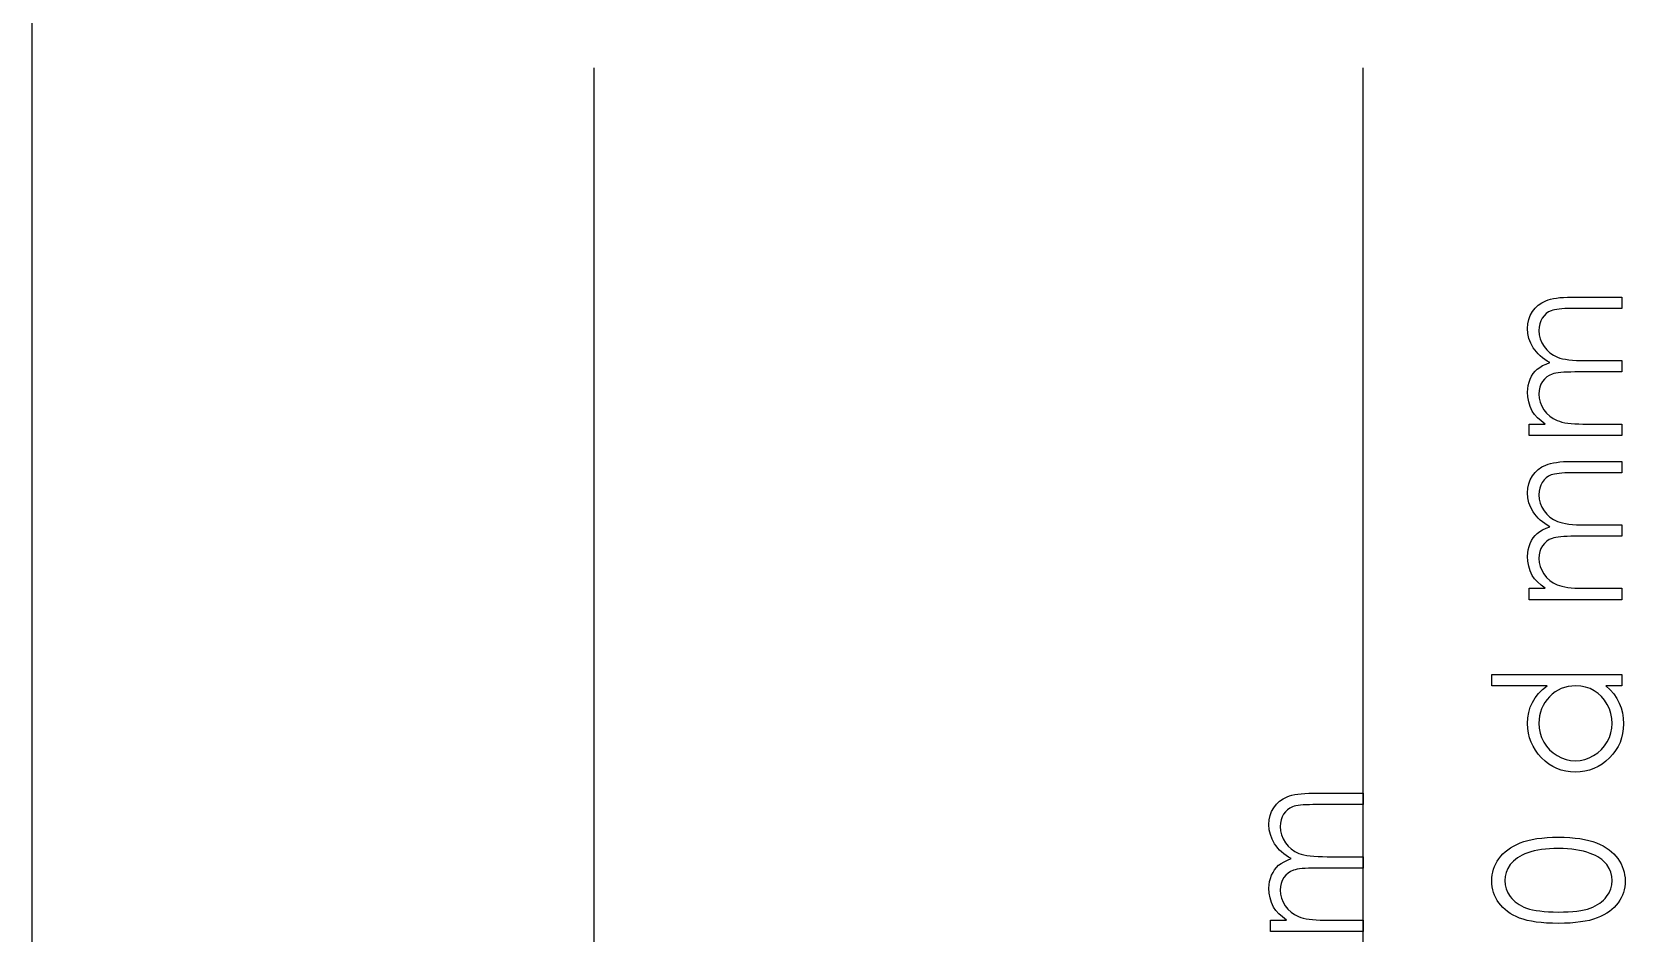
# Model space of a CAD drawing. Header units: millimetres. Extents: x -512 to -50, y 143 to 454.
# Drawn here: x -436.97 to -399.3, y 272.79 to 294.1 of the extents above; entities that cross this region are included whole.
import ezdxf

# ---------------------------------------------------------------- set-up
doc = ezdxf.new("R2010")
doc.units = ezdxf.units.MM

msp = doc.modelspace()

# ---------------------------------------------------------------- linework, layer by layer
at = {"color": 7, "linetype": 'Continuous', "lineweight": 25}
msp.add_line((-436.971, 335.946), (-436.971, 142.946), dxfattribs=at)
at = {"color": 7, "linetype": 'Continuous'}
for p, q in [((-423.672, 164.056), (-423.672, 293.248)), ((-405.491, 164.056), (-405.491, 293.248))]:
    msp.add_line(p, q, dxfattribs=at)
at = {"color": 7, "linetype": 'Continuous', "flags": 128}
for points in [[(-401.568, 284.556), (-401.568, 284.825), (-401.568, 284.825), (-401.187, 284.825), (-401.187, 284.825), (-401.286, 284.899), (-401.37, 284.975), (-401.439, 285.051), (-401.495, 285.129), (-401.495, 285.129), (-401.544, 285.238), (-401.579, 285.35), (-401.599, 285.464), (-401.607, 285.581), (-401.607, 285.581), (-401.602, 285.66), (-401.591, 285.737), (-401.571, 285.812), (-401.543, 285.885), (-401.509, 285.954), (-401.47, 286.016), (-401.426, 286.072), (-401.376, 286.121), (-401.319, 286.164), (-401.249, 286.206), (-401.169, 286.244), (-401.077, 286.279), (-401.077, 286.279), (-401.14, 286.315), (-401.199, 286.353), (-401.254, 286.394), (-401.305, 286.437), (-401.353, 286.482), (-401.397, 286.529), (-401.436, 286.578), (-401.472, 286.63), (-401.531, 286.737), (-401.573, 286.848), (-401.598, 286.963), (-401.607, 287.083), (-401.607, 287.083), (-401.599, 287.193), (-401.578, 287.296), (-401.543, 287.393), (-401.493, 287.483), (-401.43, 287.564), (-401.357, 287.634), (-401.271, 287.693), (-401.175, 287.741), (-401.121, 287.761), (-401.06, 287.777), (-400.993, 287.792), (-400.92, 287.804), (-400.84, 287.813), (-400.754, 287.82), (-400.662, 287.824), (-400.563, 287.825), (-400.563, 287.825), (-399.376, 287.825), (-399.376, 287.825), (-399.376, 287.556), (-399.376, 287.556), (-400.564, 287.556), (-400.564, 287.556), (-400.649, 287.555), (-400.726, 287.553), (-400.796, 287.548), (-400.86, 287.543), (-400.917, 287.536), (-400.967, 287.527), (-401.01, 287.517), (-401.046, 287.505), (-401.109, 287.475), (-401.165, 287.436), (-401.214, 287.387), (-401.257, 287.33), (-401.292, 287.266), (-401.317, 287.195), (-401.333, 287.119), (-401.337, 287.036), (-401.337, 287.036), (-401.33, 286.934), (-401.307, 286.838), (-401.269, 286.744), (-401.217, 286.656), (-401.152, 286.576), (-401.077, 286.507), (-400.992, 286.45), (-400.897, 286.404), (-400.843, 286.386), (-400.78, 286.369), (-400.709, 286.356), (-400.629, 286.345), (-400.542, 286.336), (-400.446, 286.33), (-400.342, 286.326), (-400.229, 286.325), (-400.229, 286.325), (-399.376, 286.325), (-399.376, 286.325), (-399.376, 286.056), (-399.376, 286.056), (-400.491, 286.056), (-400.491, 286.056), (-400.585, 286.055), (-400.672, 286.053), (-400.751, 286.048), (-400.822, 286.043), (-400.885, 286.036), (-400.939, 286.027), (-400.987, 286.017), (-401.026, 286.005), (-401.093, 285.976), (-401.153, 285.937), (-401.206, 285.888), (-401.253, 285.83), (-401.29, 285.765), (-401.316, 285.694), (-401.332, 285.617), (-401.337, 285.534), (-401.337, 285.534), (-401.33, 285.437), (-401.308, 285.342), (-401.271, 285.251), (-401.22, 285.163), (-401.156, 285.083), (-401.083, 285.013), (-400.999, 284.955), (-400.905, 284.908), (-400.852, 284.889), (-400.793, 284.872), (-400.727, 284.857), (-400.654, 284.846), (-400.575, 284.836), (-400.489, 284.83), (-400.397, 284.826), (-400.298, 284.825), (-400.298, 284.825), (-399.376, 284.825), (-399.376, 284.825), (-399.376, 284.556), (-399.376, 284.556), (-401.568, 284.556)], [(-401.568, 280.671), (-401.568, 280.94), (-401.568, 280.94), (-401.187, 280.94), (-401.187, 280.94), (-401.286, 281.015), (-401.37, 281.091), (-401.439, 281.167), (-401.495, 281.244), (-401.495, 281.244), (-401.544, 281.353), (-401.579, 281.465), (-401.599, 281.579), (-401.607, 281.696), (-401.607, 281.696), (-401.602, 281.776), (-401.591, 281.853), (-401.571, 281.928), (-401.543, 282), (-401.509, 282.07), (-401.47, 282.131), (-401.426, 282.187), (-401.376, 282.236), (-401.319, 282.28), (-401.249, 282.321), (-401.169, 282.359), (-401.077, 282.394), (-401.077, 282.394), (-401.14, 282.43), (-401.199, 282.469), (-401.254, 282.509), (-401.305, 282.552), (-401.353, 282.597), (-401.397, 282.644), (-401.436, 282.693), (-401.472, 282.745), (-401.531, 282.852), (-401.573, 282.964), (-401.598, 283.079), (-401.607, 283.198), (-401.607, 283.198), (-401.599, 283.308), (-401.578, 283.411), (-401.543, 283.508), (-401.493, 283.598), (-401.43, 283.679), (-401.357, 283.75), (-401.271, 283.809), (-401.175, 283.856), (-401.121, 283.876), (-401.06, 283.893), (-400.993, 283.907), (-400.92, 283.919), (-400.84, 283.928), (-400.754, 283.935), (-400.662, 283.939), (-400.563, 283.94), (-400.563, 283.94), (-399.376, 283.94), (-399.376, 283.94), (-399.376, 283.671), (-399.376, 283.671), (-400.564, 283.671), (-400.564, 283.671), (-400.649, 283.67), (-400.726, 283.668), (-400.796, 283.664), (-400.86, 283.658), (-400.917, 283.651), (-400.967, 283.642), (-401.01, 283.632), (-401.046, 283.62), (-401.109, 283.59), (-401.165, 283.551), (-401.214, 283.503), (-401.257, 283.446), (-401.292, 283.381), (-401.317, 283.311), (-401.333, 283.234), (-401.337, 283.151), (-401.337, 283.151), (-401.33, 283.05), (-401.307, 282.953), (-401.269, 282.86), (-401.217, 282.771), (-401.152, 282.691), (-401.077, 282.622), (-400.992, 282.565), (-400.897, 282.52), (-400.843, 282.501), (-400.78, 282.485), (-400.709, 282.472), (-400.629, 282.46), (-400.542, 282.452), (-400.446, 282.445), (-400.342, 282.442), (-400.229, 282.44), (-400.229, 282.44), (-399.376, 282.44), (-399.376, 282.44), (-399.376, 282.171), (-399.376, 282.171), (-400.491, 282.171), (-400.491, 282.171), (-400.585, 282.17), (-400.672, 282.168), (-400.751, 282.164), (-400.822, 282.158), (-400.885, 282.151), (-400.939, 282.143), (-400.987, 282.133), (-401.026, 282.121), (-401.093, 282.091), (-401.153, 282.052), (-401.206, 282.003), (-401.253, 281.946), (-401.29, 281.881), (-401.316, 281.809), (-401.332, 281.732), (-401.337, 281.649), (-401.337, 281.649), (-401.33, 281.552), (-401.308, 281.458), (-401.271, 281.366), (-401.22, 281.279), (-401.156, 281.198), (-401.083, 281.128), (-400.999, 281.07), (-400.905, 281.023), (-400.852, 281.004), (-400.793, 280.987), (-400.727, 280.973), (-400.654, 280.961), (-400.575, 280.952), (-400.489, 280.946), (-400.397, 280.942), (-400.298, 280.94), (-400.298, 280.94), (-399.376, 280.94), (-399.376, 280.94), (-399.376, 280.671), (-399.376, 280.671), (-401.568, 280.671)], [(-402.452, 278.902), (-399.376, 278.902), (-399.376, 278.902), (-399.376, 278.633), (-399.376, 278.633), (-399.755, 278.633), (-399.755, 278.633), (-399.654, 278.539), (-399.567, 278.442), (-399.495, 278.337), (-399.438, 278.228), (-399.394, 278.113), (-399.363, 277.993), (-399.343, 277.868), (-399.337, 277.737), (-399.337, 277.737), (-399.343, 277.621), (-399.358, 277.509), (-399.384, 277.402), (-399.42, 277.298), (-399.467, 277.2), (-399.524, 277.105), (-399.592, 277.015), (-399.67, 276.929), (-399.755, 276.85), (-399.845, 276.782), (-399.939, 276.725), (-400.038, 276.678), (-400.141, 276.641), (-400.249, 276.615), (-400.361, 276.6), (-400.478, 276.594), (-400.478, 276.594), (-400.592, 276.6), (-400.703, 276.615), (-400.808, 276.642), (-400.911, 276.679), (-401.008, 276.726), (-401.101, 276.784), (-401.191, 276.853), (-401.275, 276.932), (-401.353, 277.018), (-401.42, 277.11), (-401.477, 277.205), (-401.524, 277.304), (-401.56, 277.408), (-401.586, 277.517), (-401.601, 277.629), (-401.607, 277.746), (-401.607, 277.746), (-401.599, 277.88), (-401.578, 278.007), (-401.542, 278.128), (-401.491, 278.242), (-401.426, 278.35), (-401.346, 278.451), (-401.252, 278.545), (-401.144, 278.633), (-401.144, 278.633), (-402.453, 278.633), (-402.453, 278.633), (-402.453, 278.902)], [(-401.337, 277.749), (-401.33, 277.631), (-401.309, 277.518), (-401.274, 277.41), (-401.224, 277.306), (-401.162, 277.21), (-401.089, 277.124), (-401.003, 277.048), (-400.907, 276.983), (-400.804, 276.931), (-400.697, 276.893), (-400.587, 276.871), (-400.475, 276.863), (-400.475, 276.863), (-400.363, 276.871), (-400.254, 276.893), (-400.147, 276.931), (-400.043, 276.984), (-399.945, 277.05), (-399.859, 277.126), (-399.784, 277.213), (-399.721, 277.309), (-399.671, 277.413), (-399.635, 277.521), (-399.614, 277.632), (-399.607, 277.747), (-399.607, 277.747), (-399.614, 277.863), (-399.635, 277.977), (-399.671, 278.087), (-399.721, 278.194), (-399.783, 278.293), (-399.855, 278.381), (-399.936, 278.455), (-400.029, 278.518), (-400.129, 278.568), (-400.236, 278.604), (-400.348, 278.625), (-400.467, 278.633), (-400.467, 278.633), (-400.558, 278.628), (-400.645, 278.616), (-400.729, 278.597), (-400.808, 278.569), (-400.884, 278.533), (-400.956, 278.489), (-401.024, 278.437), (-401.088, 278.377), (-401.146, 278.312), (-401.197, 278.243), (-401.24, 278.169), (-401.275, 278.093), (-401.302, 278.012), (-401.322, 277.928), (-401.334, 277.841), (-401.337, 277.749)], [(-407.683, 272.825), (-407.683, 273.094), (-407.683, 273.094), (-407.302, 273.094), (-407.302, 273.094), (-407.401, 273.169), (-407.485, 273.244), (-407.555, 273.321), (-407.611, 273.398), (-407.611, 273.398), (-407.659, 273.507), (-407.694, 273.619), (-407.715, 273.733), (-407.722, 273.85), (-407.722, 273.85), (-407.718, 273.929), (-407.706, 274.006), (-407.686, 274.082), (-407.659, 274.154), (-407.625, 274.223), (-407.586, 274.285), (-407.541, 274.341), (-407.492, 274.39), (-407.434, 274.434), (-407.364, 274.475), (-407.284, 274.513), (-407.192, 274.548), (-407.192, 274.548), (-407.256, 274.584), (-407.314, 274.622), (-407.37, 274.663), (-407.421, 274.706), (-407.468, 274.751), (-407.512, 274.798), (-407.552, 274.847), (-407.587, 274.899), (-407.646, 275.006), (-407.688, 275.118), (-407.714, 275.232), (-407.722, 275.352), (-407.722, 275.352), (-407.715, 275.462), (-407.694, 275.565), (-407.658, 275.662), (-407.608, 275.752), (-407.546, 275.833), (-407.472, 275.904), (-407.387, 275.963), (-407.29, 276.01), (-407.236, 276.03), (-407.176, 276.047), (-407.108, 276.061), (-407.035, 276.073), (-406.956, 276.082), (-406.87, 276.089), (-406.777, 276.093), (-406.679, 276.094), (-406.679, 276.094), (-405.491, 276.094), (-405.491, 276.094), (-405.491, 275.825), (-405.491, 275.825), (-406.68, 275.825), (-406.68, 275.825), (-406.764, 275.824), (-406.842, 275.822), (-406.912, 275.818), (-406.976, 275.812), (-407.033, 275.805), (-407.083, 275.796), (-407.126, 275.786), (-407.162, 275.774), (-407.224, 275.744), (-407.28, 275.705), (-407.33, 275.657), (-407.373, 275.6), (-407.408, 275.535), (-407.433, 275.464), (-407.448, 275.388), (-407.453, 275.305), (-407.453, 275.305), (-407.445, 275.204), (-407.423, 275.107), (-407.385, 275.014), (-407.333, 274.925), (-407.268, 274.845), (-407.192, 274.776), (-407.107, 274.719), (-407.012, 274.673), (-406.958, 274.655), (-406.896, 274.639), (-406.825, 274.625), (-406.745, 274.614), (-406.658, 274.606), (-406.561, 274.599), (-406.457, 274.595), (-406.344, 274.594), (-406.344, 274.594), (-405.491, 274.594), (-405.491, 274.594), (-405.491, 274.325), (-405.491, 274.325), (-406.606, 274.325), (-406.606, 274.325), (-406.7, 274.324), (-406.787, 274.322), (-406.866, 274.318), (-406.937, 274.312), (-407, 274.305), (-407.055, 274.297), (-407.102, 274.286), (-407.141, 274.274), (-407.209, 274.245), (-407.269, 274.206), (-407.322, 274.157), (-407.368, 274.1), (-407.405, 274.035), (-407.432, 273.963), (-407.447, 273.886), (-407.453, 273.803), (-407.453, 273.803), (-407.445, 273.706), (-407.423, 273.612), (-407.387, 273.52), (-407.336, 273.433), (-407.272, 273.352), (-407.198, 273.282), (-407.114, 273.224), (-407.021, 273.177), (-406.968, 273.158), (-406.908, 273.141), (-406.842, 273.127), (-406.769, 273.115), (-406.691, 273.106), (-406.605, 273.1), (-406.513, 273.095), (-406.414, 273.094), (-406.414, 273.094), (-405.491, 273.094), (-405.491, 273.094), (-405.491, 272.825), (-405.491, 272.825), (-407.683, 272.825)], [(-400.874, 273.017), (-401.019, 273.019), (-401.155, 273.025), (-401.283, 273.035), (-401.402, 273.049), (-401.512, 273.067), (-401.614, 273.089), (-401.708, 273.115), (-401.793, 273.144), (-401.872, 273.177), (-401.946, 273.214), (-402.015, 273.254), (-402.079, 273.297), (-402.138, 273.344), (-402.192, 273.393), (-402.241, 273.446), (-402.286, 273.502), (-402.325, 273.561), (-402.359, 273.622), (-402.387, 273.684), (-402.411, 273.748), (-402.429, 273.814), (-402.442, 273.881), (-402.45, 273.949), (-402.453, 274.02), (-402.453, 274.02), (-402.45, 274.092), (-402.442, 274.162), (-402.429, 274.23), (-402.411, 274.297), (-402.387, 274.362), (-402.358, 274.425), (-402.324, 274.487), (-402.284, 274.546), (-402.24, 274.603), (-402.189, 274.658), (-402.135, 274.709), (-402.074, 274.757), (-402.009, 274.802), (-401.937, 274.844), (-401.861, 274.883), (-401.78, 274.919), (-401.692, 274.951), (-401.596, 274.979), (-401.494, 275.002), (-401.385, 275.021), (-401.268, 275.036), (-401.144, 275.047), (-401.013, 275.053), (-400.875, 275.056), (-400.875, 275.056), (-400.737, 275.053), (-400.606, 275.047), (-400.483, 275.036), (-400.367, 275.022), (-400.258, 275.003), (-400.156, 274.979), (-400.061, 274.952), (-399.974, 274.92), (-399.893, 274.885), (-399.817, 274.847), (-399.747, 274.805), (-399.68, 274.76), (-399.62, 274.712), (-399.565, 274.66), (-399.515, 274.606), (-399.47, 274.548), (-399.429, 274.488), (-399.395, 274.426), (-399.366, 274.362), (-399.342, 274.297), (-399.323, 274.231), (-399.31, 274.162), (-399.301, 274.092), (-399.299, 274.02), (-399.299, 274.02), (-399.301, 273.949), (-399.309, 273.881), (-399.322, 273.814), (-399.34, 273.749), (-399.363, 273.685), (-399.392, 273.623), (-399.426, 273.563), (-399.464, 273.505), (-399.508, 273.449), (-399.557, 273.396), (-399.611, 273.347), (-399.67, 273.3), (-399.735, 273.257), (-399.804, 273.217), (-399.878, 273.179), (-399.958, 273.146), (-400.043, 273.116), (-400.138, 273.089), (-400.24, 273.068), (-400.351, 273.05), (-400.47, 273.035), (-400.596, 273.025), (-400.732, 273.019), (-400.875, 273.017)], [(-400.876, 273.286), (-400.756, 273.288), (-400.643, 273.292), (-400.537, 273.3), (-400.439, 273.309), (-400.349, 273.323), (-400.267, 273.338), (-400.192, 273.357), (-400.125, 273.378), (-400.063, 273.403), (-400.005, 273.43), (-399.951, 273.46), (-399.9, 273.492), (-399.854, 273.527), (-399.811, 273.565), (-399.773, 273.606), (-399.738, 273.649), (-399.68, 273.741), (-399.64, 273.835), (-399.615, 273.931), (-399.607, 274.029), (-399.607, 274.029), (-399.614, 274.128), (-399.638, 274.225), (-399.679, 274.317), (-399.735, 274.407), (-399.769, 274.449), (-399.807, 274.489), (-399.85, 274.526), (-399.896, 274.561), (-399.946, 274.593), (-400.001, 274.622), (-400.059, 274.649), (-400.122, 274.673), (-400.122, 274.673), (-400.202, 274.699), (-400.286, 274.723), (-400.375, 274.742), (-400.467, 274.758), (-400.563, 274.77), (-400.663, 274.779), (-400.768, 274.785), (-400.876, 274.786), (-400.876, 274.786), (-400.984, 274.785), (-401.087, 274.78), (-401.185, 274.772), (-401.278, 274.761), (-401.367, 274.747), (-401.45, 274.73), (-401.528, 274.709), (-401.601, 274.686), (-401.67, 274.659), (-401.733, 274.63), (-401.792, 274.599), (-401.846, 274.565), (-401.895, 274.529), (-401.939, 274.49), (-401.98, 274.449), (-402.015, 274.406), (-402.072, 274.315), (-402.113, 274.223), (-402.137, 274.127), (-402.145, 274.029), (-402.145, 274.029), (-402.137, 273.93), (-402.113, 273.833), (-402.072, 273.74), (-402.015, 273.649), (-401.98, 273.606), (-401.941, 273.566), (-401.899, 273.528), (-401.853, 273.493), (-401.802, 273.461), (-401.749, 273.431), (-401.691, 273.404), (-401.629, 273.379), (-401.562, 273.357), (-401.487, 273.339), (-401.404, 273.323), (-401.313, 273.31), (-401.215, 273.3), (-401.11, 273.292), (-400.997, 273.288), (-400.876, 273.286)]]:
    msp.add_lwpolyline(points, dxfattribs=at)

doc.saveas('drawing.dxf')
